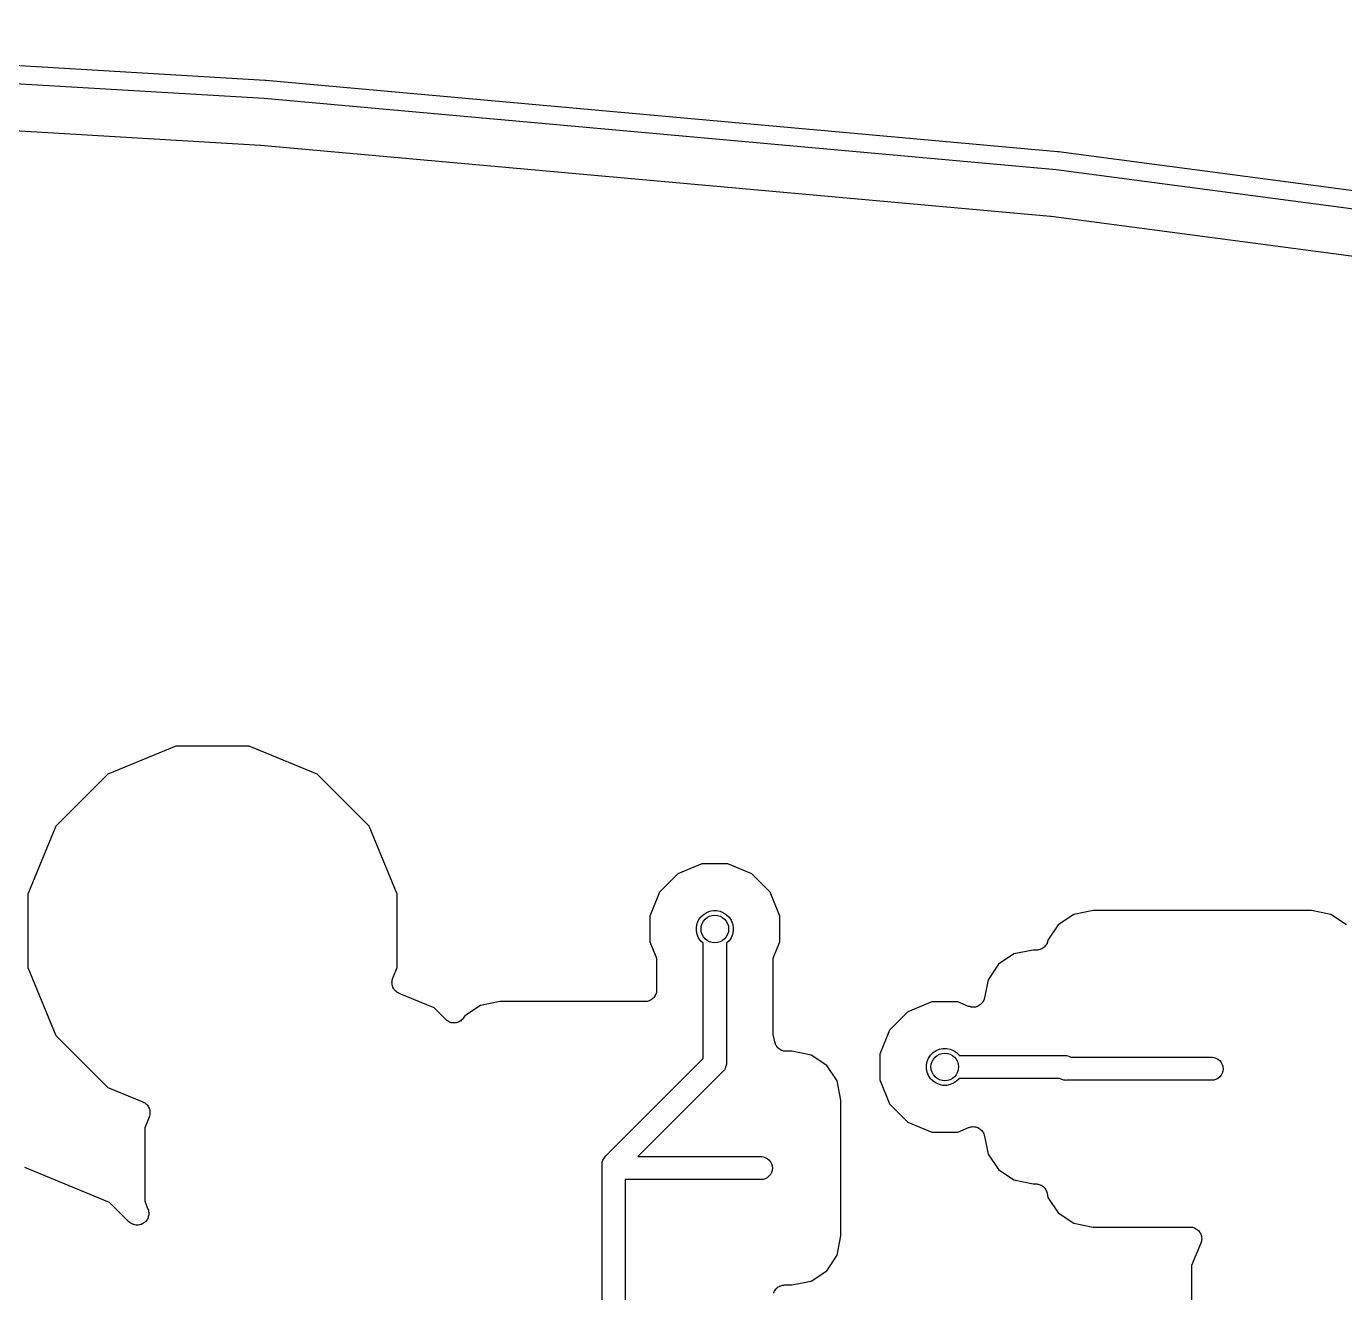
# Model space of a CAD drawing. Extents: x 0.4 to 11.3, y -7.9 to -0.4.
# Drawn here: x 7.764 to 8.329, y -2.018 to -1.476 of the extents above; entities that cross this region are included whole.
import ezdxf

# ---------------------------------------------------------------- set-up
doc = ezdxf.new("R2010")
doc.units = 0
doc.header["$MEASUREMENT"] = 0
doc.layers.add('BLACK', color=7, linetype='CONTINUOUS')

msp = doc.modelspace()

# ---------------------------------------------------------------- linework, layer by layer
at = {"layer": 'BLACK', "linetype": 'CONTINUOUS'}
for p, q in [((7.47752, -1.47582), (7.86654, -1.49884)), ((7.86615, -1.5067), (7.47696, -1.48367)), ((7.86654, -1.49884), (7.8666, -1.49884)), ((7.8666, -1.49884), (7.86673, -1.49885)), ((7.86673, -1.49885), (7.86687, -1.49886)), ((7.86687, -1.49886), (7.86693, -1.49887)), ((7.86693, -1.49887), (8.20579, -1.52936)), ((7.4761, -1.50366), (7.86459, -1.52664)), ((8.20511, -1.5372), (7.86615, -1.5067)), ((7.86459, -1.52664), (7.86466, -1.52665)), ((7.86466, -1.52665), (7.8647, -1.52666)), ((7.8647, -1.52666), (7.86474, -1.52666)), ((7.86474, -1.52666), (8.20279, -1.55708)), ((8.20579, -1.52936), (8.20587, -1.52936)), ((8.20587, -1.52936), (8.20597, -1.52938)), ((8.20597, -1.52938), (8.20609, -1.52939)), ((8.20609, -1.52939), (8.20617, -1.5294)), ((8.20617, -1.5294), (8.48572, -1.56637)), ((8.48462, -1.57417), (8.20511, -1.5372)), ((8.20279, -1.55708), (8.20286, -1.55708)), ((8.20286, -1.55708), (8.20293, -1.5571)), ((8.20293, -1.5571), (8.203, -1.5571)), ((8.203, -1.5571), (8.48116, -1.59389)), ((7.82837, -1.78394), (7.79931, -1.79597)), ((7.85982, -1.78394), (7.82837, -1.78394)), ((7.88888, -1.79597), (7.85982, -1.78394)), ((7.79931, -1.79597), (7.77707, -1.81821)), ((7.91111, -1.81821), (7.88888, -1.79597)), ((7.77707, -1.81821), (7.76504, -1.84727)), ((7.92315, -1.84727), (7.91111, -1.81821)), ((8.04327, -1.83857), (8.03542, -1.84642)), ((8.05351, -1.83433), (8.04327, -1.83857)), ((8.0646, -1.83433), (8.05351, -1.83433)), ((8.07484, -1.83857), (8.0646, -1.83433)), ((8.08269, -1.84642), (8.07484, -1.83857)), ((7.76504, -1.84727), (7.76504, -1.87872)), ((7.92315, -1.87872), (7.92315, -1.84727)), ((8.03542, -1.84642), (8.03118, -1.85666)), ((8.08693, -1.85666), (8.08269, -1.84642)), ((8.05294, -1.85719), (8.05404, -1.85609)), ((8.05404, -1.85609), (8.05533, -1.85523)), ((8.05533, -1.85523), (8.05676, -1.85463)), ((8.05676, -1.85463), (8.05828, -1.85433)), ((8.05828, -1.85433), (8.05983, -1.85433)), ((8.05983, -1.85433), (8.06135, -1.85463)), ((8.06135, -1.85463), (8.06278, -1.85523)), ((8.06278, -1.85523), (8.06407, -1.85609)), ((8.06407, -1.85609), (8.06517, -1.85719)), ((8.21267, -1.85596), (8.20605, -1.86038)), ((8.22096, -1.85431), (8.21267, -1.85596)), ((8.31447, -1.85431), (8.22096, -1.85431)), ((8.32276, -1.85596), (8.31447, -1.85431)), ((8.32938, -1.86038), (8.32276, -1.85596)), ((8.03118, -1.85666), (8.03118, -1.86775)), ((8.05118, -1.86143), (8.05148, -1.85991)), ((8.05118, -1.86298), (8.05118, -1.86143)), ((8.05148, -1.85991), (8.05208, -1.85847)), ((8.05208, -1.85847), (8.05294, -1.85719)), ((8.06517, -1.85719), (8.06603, -1.85847)), ((8.06603, -1.85847), (8.06663, -1.85991)), ((8.06663, -1.85991), (8.06693, -1.86143)), ((8.06693, -1.86143), (8.06693, -1.86298)), ((8.08693, -1.86775), (8.08693, -1.85666)), ((8.20605, -1.86038), (8.20163, -1.867)), ((8.05148, -1.8645), (8.05118, -1.86298)), ((8.05208, -1.86593), (8.05148, -1.8645)), ((8.05294, -1.86722), (8.05208, -1.86593)), ((8.05404, -1.86832), (8.05294, -1.86722)), ((8.06517, -1.86722), (8.06407, -1.86832)), ((8.06603, -1.86593), (8.06517, -1.86722)), ((8.06663, -1.8645), (8.06603, -1.86593)), ((8.06693, -1.86298), (8.06663, -1.8645)), ((8.20158, -1.86729), (8.20143, -1.86773)), ((8.20159, -1.86722), (8.20158, -1.86725)), ((8.20158, -1.86725), (8.20158, -1.86725)), ((8.20158, -1.86725), (8.20158, -1.86725)), ((8.20158, -1.86725), (8.20158, -1.86729)), ((8.20163, -1.867), (8.20159, -1.86722)), ((8.03118, -1.86775), (8.03375, -1.87396)), ((8.05413, -1.86839), (8.05404, -1.86832)), ((8.05413, -1.91765), (8.05413, -1.86839)), ((8.06407, -1.86832), (8.06398, -1.86839)), ((8.06398, -1.86839), (8.06398, -1.91944)), ((8.08436, -1.87396), (8.08693, -1.86775)), ((8.18708, -1.87289), (8.18046, -1.87731)), ((8.19537, -1.87124), (8.18708, -1.87289)), ((8.19669, -1.87124), (8.19537, -1.87124)), ((8.19715, -1.8712), (8.19669, -1.87124)), ((8.19762, -1.87115), (8.19715, -1.8712)), ((8.19764, -1.87115), (8.19762, -1.87115)), ((8.19766, -1.87115), (8.19764, -1.87115)), ((8.1981, -1.87101), (8.19766, -1.87115)), ((8.19855, -1.87088), (8.1981, -1.87101)), ((8.19857, -1.87087), (8.19855, -1.87088)), ((8.19859, -1.87087), (8.19857, -1.87087)), ((8.199, -1.87065), (8.19859, -1.87087)), ((8.19942, -1.87043), (8.199, -1.87065)), ((8.19944, -1.87042), (8.19942, -1.87043)), ((8.19945, -1.87041), (8.19944, -1.87042)), ((8.19981, -1.87011), (8.19945, -1.87041)), ((8.20018, -1.86982), (8.19981, -1.87011)), ((8.20019, -1.8698), (8.20018, -1.86982)), ((8.20021, -1.86979), (8.20019, -1.8698)), ((8.20051, -1.86943), (8.20021, -1.86979)), ((8.20081, -1.86907), (8.20051, -1.86943)), ((8.20082, -1.86905), (8.20081, -1.86907)), ((8.20083, -1.86904), (8.20082, -1.86905)), ((8.20105, -1.86863), (8.20083, -1.86904)), ((8.20128, -1.86822), (8.20105, -1.86863)), ((8.20129, -1.8682), (8.20128, -1.86822)), ((8.20143, -1.86773), (8.20129, -1.86818)), ((8.20129, -1.86818), (8.20129, -1.8682)), ((7.76504, -1.87872), (7.77707, -1.90777)), ((7.92127, -1.88327), (7.92315, -1.87872)), ((8.03375, -1.87396), (8.03376, -1.87397)), ((8.03376, -1.87397), (8.03376, -1.87397)), ((8.03376, -1.87397), (8.03376, -1.87397)), ((8.03376, -1.87397), (8.03378, -1.87402)), ((8.03378, -1.87402), (8.03391, -1.87447)), ((8.03391, -1.87447), (8.03404, -1.8749)), ((8.03404, -1.8749), (8.03404, -1.87493)), ((8.03404, -1.87493), (8.03405, -1.87496)), ((8.03405, -1.87496), (8.03409, -1.87542)), ((8.03409, -1.87542), (8.03413, -1.87587)), ((8.03413, -1.87587), (8.03413, -1.88829)), ((8.08398, -1.8758), (8.08403, -1.87535)), ((8.08398, -1.87586), (8.08398, -1.8758)), ((8.08398, -1.87587), (8.08398, -1.87586)), ((8.08398, -1.87586), (8.08398, -1.87586)), ((8.08398, -1.87586), (8.08398, -1.87586)), ((8.08398, -1.90637), (8.08398, -1.87587)), ((8.08403, -1.87535), (8.08407, -1.87489)), ((8.08407, -1.87489), (8.08408, -1.87486)), ((8.08408, -1.87486), (8.08409, -1.87483)), ((8.08409, -1.87483), (8.08422, -1.8744)), ((8.08422, -1.8744), (8.08436, -1.87396)), ((8.18046, -1.87731), (8.17604, -1.88393)), ((7.92093, -1.88467), (7.92098, -1.8842)), ((7.92098, -1.8842), (7.92099, -1.88418)), ((7.92099, -1.88417), (7.92113, -1.88372)), ((7.92099, -1.88418), (7.92099, -1.88417)), ((7.92113, -1.88372), (7.92127, -1.88327)), ((8.17604, -1.88393), (8.1745, -1.89167)), ((7.92088, -1.88517), (7.92089, -1.88515)), ((7.92093, -1.88564), (7.92088, -1.88517)), ((7.92089, -1.88514), (7.92093, -1.88467)), ((7.92089, -1.88515), (7.92089, -1.88514)), ((7.92097, -1.88611), (7.92093, -1.88564)), ((7.92098, -1.88612), (7.92097, -1.88611)), ((7.92098, -1.88614), (7.92098, -1.88612)), ((7.92111, -1.88659), (7.92098, -1.88614)), ((7.92125, -1.88704), (7.92111, -1.88659)), ((7.92125, -1.88706), (7.92125, -1.88704)), ((7.92126, -1.88708), (7.92125, -1.88706)), ((7.92148, -1.8875), (7.92126, -1.88708)), ((7.9217, -1.88791), (7.92148, -1.8875)), ((7.92171, -1.88792), (7.9217, -1.88791)), ((7.92172, -1.88794), (7.92171, -1.88792)), ((7.92202, -1.88831), (7.92172, -1.88794)), ((7.92231, -1.88867), (7.92202, -1.88831)), ((7.92232, -1.88868), (7.92231, -1.88867)), ((7.92233, -1.8887), (7.92232, -1.88868)), ((7.92269, -1.889), (7.92233, -1.8887)), ((7.92305, -1.8893), (7.92269, -1.889)), ((7.92307, -1.88931), (7.92305, -1.8893)), ((7.92308, -1.88932), (7.92307, -1.88931)), ((7.9235, -1.88954), (7.92308, -1.88932)), ((7.92391, -1.88977), (7.9235, -1.88954)), ((7.92394, -1.88978), (7.92391, -1.88977)), ((7.92394, -1.88979), (7.92394, -1.88978)), ((7.92397, -1.8898), (7.92394, -1.88979)), ((7.92394, -1.88979), (7.92394, -1.88979)), ((7.93888, -1.89597), (7.92397, -1.8898)), ((8.03388, -1.88978), (8.03374, -1.89023)), ((8.03402, -1.88933), (8.03388, -1.88978)), ((8.03403, -1.88931), (8.03402, -1.88933)), ((8.03408, -1.88883), (8.03403, -1.8893)), ((8.03403, -1.8893), (8.03403, -1.88931)), ((8.03413, -1.88836), (8.03408, -1.88883)), ((8.03413, -1.88829), (8.03413, -1.88832)), ((8.03413, -1.88832), (8.03413, -1.88832)), ((8.03413, -1.88832), (8.03413, -1.88833)), ((8.03413, -1.88833), (8.03413, -1.88836)), ((7.95873, -1.89494), (7.95212, -1.89936)), ((7.96703, -1.89329), (7.95873, -1.89494)), ((8.02913, -1.89329), (7.96703, -1.89329)), ((8.0296, -1.89324), (8.02913, -1.89329)), ((8.03007, -1.8932), (8.0296, -1.89324)), ((8.03009, -1.8932), (8.03007, -1.8932)), ((8.03011, -1.89319), (8.03009, -1.8932)), ((8.03056, -1.89306), (8.03011, -1.89319)), ((8.03101, -1.89293), (8.03056, -1.89306)), ((8.03102, -1.89292), (8.03101, -1.89293)), ((8.03104, -1.89291), (8.03102, -1.89292)), ((8.03145, -1.89269), (8.03104, -1.89291)), ((8.03187, -1.89247), (8.03145, -1.89269)), ((8.03189, -1.89246), (8.03187, -1.89247)), ((8.0319, -1.89245), (8.03189, -1.89246)), ((8.03227, -1.89216), (8.0319, -1.89245)), ((8.03263, -1.89186), (8.03227, -1.89216)), ((8.03264, -1.89185), (8.03263, -1.89186)), ((8.03266, -1.89184), (8.03264, -1.89185)), ((8.03296, -1.89147), (8.03266, -1.89184)), ((8.03326, -1.89111), (8.03296, -1.89147)), ((8.03327, -1.8911), (8.03326, -1.89111)), ((8.03328, -1.89109), (8.03327, -1.8911)), ((8.0335, -1.89067), (8.03328, -1.89109)), ((8.03373, -1.89026), (8.0335, -1.89067)), ((8.03374, -1.89023), (8.03373, -1.89024)), ((8.03373, -1.89024), (8.03373, -1.89026)), ((8.15194, -1.89339), (8.14169, -1.89763)), ((8.16302, -1.89339), (8.15194, -1.89339)), ((8.16768, -1.89532), (8.16302, -1.89339)), ((8.16814, -1.89545), (8.16768, -1.89532)), ((8.16859, -1.89559), (8.16814, -1.89545)), ((8.1686, -1.8956), (8.16859, -1.89559)), ((8.16862, -1.8956), (8.1686, -1.8956)), ((8.16909, -1.89565), (8.16862, -1.8956)), ((8.16956, -1.8957), (8.16909, -1.89565)), ((8.16957, -1.8957), (8.16956, -1.8957)), ((8.16959, -1.8957), (8.16957, -1.8957)), ((8.17006, -1.89565), (8.16959, -1.8957)), ((8.17053, -1.89561), (8.17006, -1.89565)), ((8.17055, -1.8956), (8.17053, -1.89561)), ((8.17056, -1.8956), (8.17055, -1.8956)), ((8.17101, -1.89547), (8.17056, -1.8956)), ((8.17147, -1.89533), (8.17101, -1.89547)), ((8.17148, -1.89533), (8.17147, -1.89533)), ((8.1715, -1.89532), (8.17148, -1.89533)), ((8.17191, -1.8951), (8.1715, -1.89532)), ((8.17233, -1.89488), (8.17191, -1.8951)), ((8.17234, -1.89487), (8.17233, -1.89488)), ((8.17236, -1.89487), (8.17234, -1.89487)), ((8.17273, -1.89457), (8.17236, -1.89487)), ((8.17309, -1.89427), (8.17273, -1.89457)), ((8.1731, -1.89426), (8.17309, -1.89427)), ((8.17312, -1.89425), (8.1731, -1.89426)), ((8.17342, -1.89388), (8.17312, -1.89425)), ((8.17372, -1.89353), (8.17342, -1.89388)), ((8.17373, -1.89351), (8.17372, -1.89353)), ((8.17374, -1.8935), (8.17373, -1.89351)), ((8.17397, -1.89308), (8.17374, -1.8935)), ((8.17419, -1.89267), (8.17397, -1.89308)), ((8.1742, -1.89266), (8.17419, -1.89267)), ((8.17434, -1.89219), (8.1742, -1.89264)), ((8.1742, -1.89264), (8.1742, -1.89266)), ((8.17449, -1.89174), (8.17434, -1.89219)), ((8.1745, -1.89167), (8.17449, -1.89171)), ((8.17449, -1.89171), (8.17449, -1.89171)), ((8.17449, -1.89171), (8.17449, -1.89171)), ((8.17449, -1.89171), (8.17449, -1.89174)), ((7.94386, -1.90096), (7.93888, -1.89597)), ((7.94423, -1.90126), (7.94386, -1.90096)), ((7.94459, -1.90156), (7.94423, -1.90126)), ((7.95052, -1.9013), (7.95015, -1.9016)), ((7.95089, -1.901), (7.95052, -1.9013)), ((7.9509, -1.90099), (7.95089, -1.901)), ((7.95091, -1.90098), (7.9509, -1.90099)), ((7.95121, -1.90062), (7.95091, -1.90098)), ((7.95152, -1.90026), (7.95121, -1.90062)), ((7.95153, -1.90023), (7.95152, -1.90026)), ((7.95155, -1.9002), (7.95153, -1.90023)), ((7.95153, -1.90023), (7.95153, -1.90023)), ((7.95153, -1.90023), (7.95153, -1.90023)), ((7.95212, -1.89936), (7.95155, -1.9002)), ((8.14169, -1.89763), (8.13385, -1.90547)), ((7.9446, -1.90157), (7.94459, -1.90156)), ((7.94462, -1.90158), (7.9446, -1.90157)), ((7.94503, -1.9018), (7.94462, -1.90158)), ((7.94545, -1.90203), (7.94503, -1.9018)), ((7.94546, -1.90203), (7.94545, -1.90203)), ((7.94548, -1.90204), (7.94546, -1.90203)), ((7.94593, -1.90218), (7.94548, -1.90204)), ((7.94638, -1.90232), (7.94593, -1.90218)), ((7.94639, -1.90232), (7.94638, -1.90232)), ((7.94641, -1.90232), (7.94639, -1.90232)), ((7.94688, -1.90237), (7.94641, -1.90232)), ((7.94735, -1.90242), (7.94688, -1.90237)), ((7.94736, -1.90242), (7.94735, -1.90242)), ((7.94738, -1.90242), (7.94736, -1.90242)), ((7.94785, -1.90238), (7.94738, -1.90242)), ((7.94832, -1.90234), (7.94785, -1.90238)), ((7.94834, -1.90233), (7.94832, -1.90234)), ((7.94835, -1.90233), (7.94834, -1.90233)), ((7.9488, -1.9022), (7.94835, -1.90233)), ((7.94926, -1.90206), (7.9488, -1.9022)), ((7.94927, -1.90206), (7.94926, -1.90206)), ((7.94929, -1.90205), (7.94927, -1.90206)), ((7.94971, -1.90183), (7.94929, -1.90205)), ((7.95012, -1.90161), (7.94971, -1.90183)), ((7.95014, -1.9016), (7.95012, -1.90161)), ((7.95015, -1.9016), (7.95014, -1.9016)), ((8.08402, -1.90682), (8.08398, -1.90637)), ((8.08406, -1.90728), (8.08402, -1.90682)), ((8.13385, -1.90547), (8.12961, -1.91572)), ((7.77707, -1.90777), (7.79931, -1.93001)), ((8.08407, -1.90734), (8.08406, -1.90728)), ((8.08471, -1.91053), (8.08407, -1.90734)), ((8.08484, -1.91098), (8.08471, -1.91053)), ((8.08497, -1.91142), (8.08484, -1.91098)), ((8.08498, -1.91144), (8.08497, -1.91142)), ((8.08499, -1.91146), (8.08498, -1.91144)), ((8.08521, -1.91187), (8.08499, -1.91146)), ((8.08543, -1.91229), (8.08521, -1.91187)), ((8.08544, -1.9123), (8.08543, -1.91229)), ((8.08545, -1.91232), (8.08544, -1.9123)), ((8.08574, -1.91268), (8.08545, -1.91232)), ((8.08604, -1.91305), (8.08574, -1.91268)), ((8.01244, -1.95934), (8.05413, -1.91765)), ((8.08605, -1.91306), (8.08604, -1.91305)), ((8.08606, -1.91308), (8.08605, -1.91306)), ((8.08643, -1.91338), (8.08606, -1.91308)), ((8.08678, -1.91368), (8.08643, -1.91338)), ((8.0868, -1.91368), (8.08678, -1.91368)), ((8.08682, -1.9137), (8.0868, -1.91368)), ((8.08723, -1.91392), (8.08682, -1.9137)), ((8.08764, -1.91415), (8.08723, -1.91392)), ((8.08766, -1.91415), (8.08764, -1.91415)), ((8.08768, -1.91416), (8.08766, -1.91415)), ((8.08812, -1.9143), (8.08768, -1.91416)), ((8.08857, -1.91444), (8.08812, -1.9143)), ((8.08859, -1.91444), (8.08857, -1.91444)), ((8.08861, -1.91445), (8.08859, -1.91444)), ((8.08908, -1.9145), (8.08861, -1.91445)), ((8.08954, -1.91455), (8.08908, -1.9145)), ((8.08958, -1.91455), (8.08954, -1.91455)), ((8.08961, -1.91455), (8.08958, -1.91455)), ((8.08958, -1.91455), (8.08958, -1.91455)), ((8.08958, -1.91455), (8.08958, -1.91455)), ((8.09203, -1.91455), (8.08961, -1.91455)), ((8.10032, -1.9162), (8.09203, -1.91455)), ((8.10694, -1.92062), (8.10032, -1.9162)), ((8.12961, -1.91572), (8.12961, -1.9268)), ((8.14991, -1.91896), (8.1505, -1.91753)), ((8.1505, -1.91753), (8.15136, -1.91624)), ((8.15136, -1.91624), (8.15246, -1.91514)), ((8.15246, -1.91514), (8.15375, -1.91428)), ((8.15375, -1.91428), (8.15518, -1.91369)), ((8.15518, -1.91369), (8.1567, -1.91339)), ((8.1567, -1.91339), (8.15826, -1.91339)), ((8.15826, -1.91339), (8.15978, -1.91369)), ((8.15978, -1.91369), (8.16121, -1.91428)), ((8.16121, -1.91428), (8.1625, -1.91514)), ((8.1625, -1.91514), (8.1636, -1.91624)), ((8.1636, -1.91624), (8.16366, -1.91634)), ((8.16366, -1.91634), (8.20842, -1.91634)), ((8.20842, -1.91634), (8.20866, -1.91631)), ((8.20866, -1.91631), (8.2089, -1.91634)), ((8.2089, -1.91634), (8.2089, -1.91634)), ((8.2089, -1.91634), (8.20963, -1.91641)), ((8.20963, -1.91641), (8.21055, -1.91669)), ((8.21055, -1.91669), (8.21137, -1.91713)), ((8.21137, -1.91713), (8.2719, -1.91713)), ((8.2719, -1.91713), (8.27262, -1.9172)), ((8.27262, -1.9172), (8.27355, -1.91748)), ((8.27355, -1.91748), (8.2744, -1.91794)), ((8.2744, -1.91794), (8.27515, -1.91855)), ((8.06236, -1.92334), (8.02605, -1.95965)), ((8.06255, -1.92318), (8.06236, -1.92334)), ((8.06279, -1.92289), (8.06255, -1.92318)), ((8.06317, -1.92243), (8.06279, -1.92289)), ((8.06362, -1.92158), (8.06317, -1.92243)), ((8.06368, -1.92139), (8.06362, -1.92158)), ((8.06391, -1.92065), (8.06368, -1.92139)), ((8.06398, -1.91993), (8.06391, -1.92065)), ((8.06398, -1.91944), (8.064, -1.91969)), ((8.064, -1.91969), (8.06398, -1.91993)), ((8.06398, -1.91993), (8.06398, -1.91993)), ((8.11136, -1.92724), (8.10694, -1.92062)), ((8.14961, -1.92048), (8.14991, -1.91896)), ((8.14961, -1.92204), (8.14961, -1.92048)), ((8.14991, -1.92356), (8.14961, -1.92204)), ((8.1505, -1.92499), (8.14991, -1.92356)), ((8.27515, -1.91855), (8.27577, -1.9193)), ((8.27577, -1.9193), (8.27622, -1.92015)), ((8.27622, -1.92394), (8.27577, -1.92479)), ((8.27622, -1.92015), (8.2765, -1.92108)), ((8.2765, -1.92301), (8.27622, -1.92394)), ((8.2765, -1.92108), (8.2766, -1.92205)), ((8.2766, -1.92205), (8.2765, -1.92301)), ((8.11301, -1.93553), (8.11136, -1.92724)), ((8.12961, -1.9268), (8.13385, -1.93705)), ((8.15136, -1.92628), (8.1505, -1.92499)), ((8.15246, -1.92738), (8.15136, -1.92628)), ((8.15375, -1.92824), (8.15246, -1.92738)), ((8.15518, -1.92883), (8.15375, -1.92824)), ((8.1567, -1.92913), (8.15518, -1.92883)), ((8.15826, -1.92913), (8.1567, -1.92913)), ((8.15978, -1.92883), (8.15826, -1.92913)), ((8.16121, -1.92824), (8.15978, -1.92883)), ((8.1625, -1.92738), (8.16121, -1.92824)), ((8.1636, -1.92628), (8.1625, -1.92738)), ((8.16366, -1.92618), (8.1636, -1.92628)), ((8.20674, -1.92618), (8.16366, -1.92618)), ((8.20756, -1.92662), (8.20674, -1.92618)), ((8.20848, -1.9269), (8.20756, -1.92662)), ((8.20921, -1.92697), (8.20848, -1.9269)), ((8.20945, -1.92699), (8.20921, -1.92697)), ((8.20921, -1.92697), (8.20921, -1.92697)), ((8.20969, -1.92697), (8.20945, -1.92699)), ((8.2719, -1.92697), (8.20969, -1.92697)), ((8.27262, -1.9269), (8.2719, -1.92697)), ((8.27355, -1.92662), (8.27262, -1.9269)), ((8.2744, -1.92616), (8.27355, -1.92662)), ((8.27515, -1.92554), (8.2744, -1.92616)), ((8.27577, -1.92479), (8.27515, -1.92554)), ((7.79931, -1.93001), (7.81422, -1.93619)), ((7.81422, -1.93619), (7.81425, -1.9362)), ((7.81425, -1.9362), (7.81425, -1.9362)), ((7.81425, -1.9362), (7.81425, -1.9362)), ((7.81425, -1.9362), (7.81428, -1.93621)), ((7.81428, -1.93621), (7.81469, -1.93644)), ((7.81469, -1.93644), (7.81511, -1.93666)), ((7.81511, -1.93666), (7.81512, -1.93668)), ((7.81512, -1.93668), (7.81514, -1.93668)), ((7.81514, -1.93668), (7.81549, -1.93699)), ((7.81549, -1.93699), (7.81586, -1.93729)), ((7.81586, -1.93729), (7.81587, -1.9373)), ((7.81587, -1.9373), (7.81588, -1.93731)), ((7.81588, -1.93731), (7.81617, -1.93768)), ((7.81617, -1.93768), (7.81647, -1.93805)), ((7.81647, -1.93805), (7.81648, -1.93806)), ((7.81648, -1.93806), (7.81649, -1.93807)), ((7.81649, -1.93807), (7.81671, -1.93849)), ((7.81671, -1.93849), (7.81693, -1.93891)), ((7.81693, -1.93891), (7.81694, -1.93892)), ((7.81694, -1.93892), (7.81694, -1.93894)), ((7.81694, -1.93894), (7.81708, -1.93939)), ((7.81708, -1.93939), (7.81721, -1.93984)), ((7.81721, -1.93984), (7.81721, -1.93986)), ((7.81721, -1.93986), (7.81722, -1.93988)), ((7.81722, -1.93988), (7.81726, -1.94034)), ((7.8173, -1.94085), (7.81725, -1.94132)), ((7.81726, -1.94034), (7.8173, -1.94081)), ((7.8173, -1.94081), (7.8173, -1.94083)), ((7.8173, -1.94083), (7.8173, -1.94085)), ((8.11301, -1.9936), (8.11301, -1.93553)), ((8.13385, -1.93705), (8.14169, -1.94489)), ((7.81692, -1.94272), (7.81504, -1.94727)), ((7.81706, -1.94227), (7.81692, -1.94272)), ((7.8172, -1.94182), (7.81706, -1.94227)), ((7.81721, -1.94178), (7.8172, -1.9418)), ((7.8172, -1.9418), (7.8172, -1.94182)), ((7.81725, -1.94132), (7.81721, -1.94178)), ((8.14169, -1.94489), (8.15194, -1.94913)), ((7.81504, -1.94727), (7.81504, -1.97872)), ((8.15194, -1.94913), (8.16302, -1.94913)), ((8.16302, -1.94913), (8.16768, -1.9472)), ((8.16768, -1.9472), (8.16772, -1.94719)), ((8.16772, -1.94719), (8.16775, -1.94718)), ((8.16772, -1.94719), (8.16772, -1.94719)), ((8.16772, -1.94719), (8.16772, -1.94719)), ((8.16775, -1.94718), (8.16821, -1.94705)), ((8.16821, -1.94705), (8.16866, -1.94691)), ((8.16866, -1.94691), (8.16867, -1.94691)), ((8.16867, -1.94691), (8.16869, -1.94691)), ((8.16869, -1.94691), (8.16916, -1.94687)), ((8.16916, -1.94687), (8.16963, -1.94682)), ((8.16963, -1.94682), (8.16964, -1.94682)), ((8.16964, -1.94682), (8.16966, -1.94682)), ((8.16966, -1.94682), (8.17013, -1.94688)), ((8.17013, -1.94688), (8.1706, -1.94692)), ((8.1706, -1.94692), (8.17061, -1.94693)), ((8.17061, -1.94693), (8.17063, -1.94693)), ((8.17063, -1.94693), (8.17108, -1.94707)), ((8.17108, -1.94707), (8.17153, -1.94721)), ((8.17153, -1.94721), (8.17155, -1.94722)), ((8.17155, -1.94722), (8.17156, -1.94722)), ((8.17156, -1.94722), (8.17198, -1.94745)), ((8.17198, -1.94745), (8.17239, -1.94768)), ((8.17239, -1.94768), (8.1724, -1.94769)), ((8.1724, -1.94769), (8.17242, -1.94769)), ((8.17242, -1.94769), (8.17278, -1.948)), ((8.17278, -1.948), (8.17314, -1.9483)), ((8.17314, -1.9483), (8.17315, -1.94831)), ((8.17315, -1.94831), (8.17316, -1.94832)), ((8.17316, -1.94832), (8.17346, -1.94868)), ((8.17346, -1.94868), (8.17376, -1.94905)), ((8.17376, -1.94905), (8.17377, -1.94907)), ((8.17377, -1.94907), (8.17378, -1.94908)), ((8.17378, -1.94908), (8.174, -1.9495)), ((8.174, -1.9495), (8.17422, -1.94991)), ((8.17422, -1.94991), (8.17422, -1.94993)), ((8.17422, -1.94993), (8.17423, -1.94994)), ((8.17423, -1.94994), (8.17437, -1.9504)), ((8.17437, -1.9504), (8.1745, -1.95085)), ((8.1745, -1.95085), (8.17604, -1.95859)), ((8.0108, -1.96299), (8.01083, -1.96275)), ((8.01083, -1.96323), (8.0108, -1.96299)), ((8.01083, -1.96275), (8.0109, -1.96203)), ((8.01083, -1.96275), (8.01083, -1.96275)), ((8.01083, -2.1082), (8.01083, -1.96323)), ((8.0109, -1.96203), (8.01118, -1.9611)), ((8.01118, -1.9611), (8.01164, -1.96024)), ((8.01164, -1.96024), (8.01225, -1.9595)), ((8.01225, -1.9595), (8.01244, -1.95934)), ((8.02605, -1.95965), (8.07898, -1.95965)), ((8.07898, -1.95965), (8.0797, -1.95972)), ((8.0797, -1.95972), (8.08063, -1.96)), ((8.08063, -1.96), (8.08149, -1.96046)), ((8.08149, -1.96046), (8.08224, -1.96107)), ((8.08224, -1.96107), (8.08285, -1.96182)), ((8.08285, -1.96182), (8.08331, -1.96267)), ((8.08331, -1.96267), (8.08359, -1.9636)), ((8.17604, -1.95859), (8.18046, -1.96521)), ((7.80003, -1.97928), (7.76374, -1.96425)), ((8.08063, -1.96914), (8.0797, -1.96942)), ((8.08149, -1.96868), (8.08063, -1.96914)), ((8.08224, -1.96806), (8.08149, -1.96868)), ((8.08285, -1.96731), (8.08224, -1.96806)), ((8.08331, -1.96646), (8.08285, -1.96731)), ((8.08359, -1.96553), (8.08331, -1.96646)), ((8.08359, -1.9636), (8.08369, -1.96457)), ((8.08369, -1.96457), (8.08359, -1.96553)), ((8.18046, -1.96521), (8.18708, -1.96963)), ((8.07898, -1.96949), (8.02067, -1.96949)), ((8.02067, -1.96949), (8.02067, -2.11)), ((8.0797, -1.96942), (8.07898, -1.96949)), ((8.18708, -1.96963), (8.19537, -1.97128)), ((8.19537, -1.97128), (8.19637, -1.97128)), ((8.19637, -1.97128), (8.1964, -1.97128)), ((8.1964, -1.97128), (8.1964, -1.97128)), ((8.1964, -1.97128), (8.1964, -1.97128)), ((8.1964, -1.97128), (8.19644, -1.97128)), ((8.19644, -1.97128), (8.19691, -1.97133)), ((8.19691, -1.97133), (8.19737, -1.97138)), ((8.19737, -1.97138), (8.19739, -1.97138)), ((8.19739, -1.97138), (8.19741, -1.97139)), ((8.19741, -1.97139), (8.19786, -1.97153)), ((8.19786, -1.97153), (8.19831, -1.97167)), ((8.19831, -1.97167), (8.19832, -1.97168)), ((8.19832, -1.97168), (8.19834, -1.97168)), ((8.19834, -1.97168), (8.19875, -1.97191)), ((8.19875, -1.97191), (8.19916, -1.97213)), ((8.19916, -1.97213), (8.19918, -1.97214)), ((8.19918, -1.97214), (8.1992, -1.97215)), ((8.1992, -1.97215), (8.19955, -1.97245)), ((8.19955, -1.97245), (8.19992, -1.97275)), ((8.19992, -1.97275), (8.19993, -1.97277)), ((8.19993, -1.97277), (8.19994, -1.97278)), ((8.19994, -1.97278), (8.20024, -1.97314)), ((8.20024, -1.97314), (8.20053, -1.97351)), ((8.20053, -1.97351), (8.20054, -1.97352)), ((8.20054, -1.97352), (8.20056, -1.97354)), ((8.20056, -1.97354), (8.20077, -1.97395)), ((8.20077, -1.97395), (8.20099, -1.97437)), ((8.20099, -1.97437), (8.201, -1.97439)), ((8.201, -1.97439), (8.20101, -1.9744)), ((8.20101, -1.9744), (8.20114, -1.97485)), ((7.80828, -1.98754), (7.80003, -1.97928)), ((7.81504, -1.97872), (7.81644, -1.98209)), ((8.20114, -1.97485), (8.20128, -1.9753)), ((8.20128, -1.9753), (8.20163, -1.9771)), ((8.20163, -1.9771), (8.20605, -1.98371)), ((7.81642, -1.98597), (7.81618, -1.98639)), ((7.81657, -1.98549), (7.81642, -1.98596)), ((7.81642, -1.98596), (7.81642, -1.98596)), ((7.81642, -1.98596), (7.81642, -1.98597)), ((7.81644, -1.98209), (7.81646, -1.98215)), ((7.81646, -1.98215), (7.81646, -1.98215)), ((7.81646, -1.98215), (7.81646, -1.98215)), ((7.81646, -1.98215), (7.81646, -1.98216)), ((7.81646, -1.98216), (7.8166, -1.98262)), ((7.81671, -1.98504), (7.81657, -1.98549)), ((7.8166, -1.98262), (7.81673, -1.98308)), ((7.81677, -1.98453), (7.81671, -1.98503)), ((7.81671, -1.98503), (7.81671, -1.98503)), ((7.81671, -1.98503), (7.81671, -1.98504)), ((7.81673, -1.98308), (7.81673, -1.98309)), ((7.81673, -1.98309), (7.81673, -1.98309)), ((7.81673, -1.98309), (7.81677, -1.98357)), ((7.81677, -1.98357), (7.81682, -1.98406)), ((7.81682, -1.98407), (7.81677, -1.98453)), ((7.81682, -1.98406), (7.81682, -1.98406)), ((7.81682, -1.98406), (7.81682, -1.98407)), ((8.20605, -1.98371), (8.21267, -1.98813)), ((7.80866, -1.98785), (7.80828, -1.98754)), ((7.80903, -1.98815), (7.80866, -1.98785)), ((7.80903, -1.98816), (7.80903, -1.98815)), ((7.80904, -1.98816), (7.80903, -1.98816)), ((7.80946, -1.98839), (7.80904, -1.98816)), ((7.80989, -1.98862), (7.80946, -1.98839)), ((7.8099, -1.98862), (7.80989, -1.98862)), ((7.80989, -1.98862), (7.80989, -1.98862)), ((7.81037, -1.98877), (7.8099, -1.98862)), ((7.81082, -1.9889), (7.81037, -1.98877)), ((7.81083, -1.98891), (7.81082, -1.9889)), ((7.81082, -1.9889), (7.81082, -1.9889)), ((7.81132, -1.98896), (7.81083, -1.98891)), ((7.81179, -1.989), (7.81132, -1.98896)), ((7.8118, -1.989), (7.81179, -1.989)), ((7.81227, -1.98896), (7.8118, -1.989)), ((7.8118, -1.989), (7.8118, -1.989)), ((7.81276, -1.98891), (7.81227, -1.98896)), ((7.81277, -1.98891), (7.81276, -1.98891)), ((7.81323, -1.98877), (7.81277, -1.98891)), ((7.81277, -1.98891), (7.81277, -1.98891)), ((7.8137, -1.98864), (7.81323, -1.98877)), ((7.81371, -1.98863), (7.8137, -1.98863)), ((7.8137, -1.98863), (7.8137, -1.98864)), ((7.81415, -1.9884), (7.81371, -1.98863)), ((7.81456, -1.98818), (7.81415, -1.9884)), ((7.81457, -1.98818), (7.81456, -1.98818)), ((7.81497, -1.98786), (7.81457, -1.98818)), ((7.81457, -1.98818), (7.81457, -1.98818)), ((7.81532, -1.98757), (7.81497, -1.98786)), ((7.81533, -1.98756), (7.81532, -1.98757)), ((7.81532, -1.98757), (7.81532, -1.98757)), ((7.81565, -1.98718), (7.81533, -1.98756)), ((7.81595, -1.98682), (7.81565, -1.98718)), ((7.81618, -1.98639), (7.81595, -1.98681)), ((7.81595, -1.98681), (7.81595, -1.98682)), ((7.81595, -1.98682), (7.81595, -1.98682)), ((8.21267, -1.98813), (8.22096, -1.98978)), ((8.22096, -1.98978), (8.26244, -1.98978)), ((8.26244, -1.98978), (8.26248, -1.98978)), ((8.26248, -1.98978), (8.26248, -1.98978)), ((8.26248, -1.98978), (8.26248, -1.98978)), ((8.26248, -1.98978), (8.26251, -1.98978)), ((8.26251, -1.98978), (8.26299, -1.98984)), ((8.26299, -1.98984), (8.26345, -1.98989)), ((8.26345, -1.98989), (8.26347, -1.98989)), ((8.26347, -1.98989), (8.26348, -1.98989)), ((8.26348, -1.98989), (8.26394, -1.99004)), ((8.26394, -1.99004), (8.26438, -1.99018)), ((8.26438, -1.99018), (8.2644, -1.99018)), ((8.2644, -1.99018), (8.26441, -1.99019)), ((8.26441, -1.99019), (8.26483, -1.99042)), ((8.26483, -1.99042), (8.26524, -1.99064)), ((8.26524, -1.99064), (8.26525, -1.99065)), ((8.26525, -1.99065), (8.26526, -1.99066)), ((8.26526, -1.99066), (8.26563, -1.99096)), ((8.26563, -1.99096), (8.26599, -1.99126)), ((8.26599, -1.99126), (8.266, -1.99127)), ((8.266, -1.99127), (8.26601, -1.99128)), ((8.26601, -1.99128), (8.26631, -1.99166)), ((8.26631, -1.99166), (8.26661, -1.99202)), ((8.11136, -2.0019), (8.11301, -1.9936)), ((8.26706, -1.99669), (8.26307, -2.00632)), ((8.26661, -1.99202), (8.26661, -1.99203)), ((8.26661, -1.99203), (8.26662, -1.99204)), ((8.26662, -1.99204), (8.26684, -1.99247)), ((8.26684, -1.99247), (8.26707, -1.99288)), ((8.2672, -1.99624), (8.26706, -1.99669)), ((8.26707, -1.99288), (8.26707, -1.9929)), ((8.26707, -1.9929), (8.26708, -1.99291)), ((8.26708, -1.99291), (8.26721, -1.99336)), ((8.26734, -1.99579), (8.2672, -1.99624)), ((8.26721, -1.99336), (8.26735, -1.99382)), ((8.26739, -1.99529), (8.26734, -1.99576)), ((8.26734, -1.99576), (8.26734, -1.99577)), ((8.26734, -1.99577), (8.26734, -1.99579)), ((8.26735, -1.99382), (8.26735, -1.99383)), ((8.26735, -1.99383), (8.26735, -1.99384)), ((8.26735, -1.99384), (8.26739, -1.99432)), ((8.26739, -1.99432), (8.26744, -1.99479)), ((8.26744, -1.99482), (8.26739, -1.99529)), ((8.26744, -1.99479), (8.26744, -1.9948)), ((8.26744, -1.9948), (8.26744, -1.99482)), ((8.10694, -2.00851), (8.11136, -2.0019)), ((8.10032, -2.01293), (8.10694, -2.00851)), ((8.26307, -2.00632), (8.26307, -2.03777)), ((8.09203, -2.01458), (8.10032, -2.01293)), ((8.08424, -2.01809), (8.08437, -2.01765)), ((8.08437, -2.01765), (8.08438, -2.01763)), ((8.08438, -2.01763), (8.08439, -2.01761)), ((8.08439, -2.01761), (8.08462, -2.0172)), ((8.08462, -2.0172), (8.08484, -2.01679)), ((8.08484, -2.01679), (8.08485, -2.01677)), ((8.08485, -2.01677), (8.08486, -2.01676)), ((8.08486, -2.01676), (8.08516, -2.0164)), ((8.08516, -2.0164), (8.08546, -2.01604)), ((8.08546, -2.01604), (8.08547, -2.01602)), ((8.08547, -2.01602), (8.08549, -2.01601)), ((8.08549, -2.01601), (8.08585, -2.01571)), ((8.08585, -2.01571), (8.08622, -2.01542)), ((8.08622, -2.01542), (8.08623, -2.01541)), ((8.08623, -2.01541), (8.08625, -2.0154)), ((8.08625, -2.0154), (8.08667, -2.01518)), ((8.08667, -2.01518), (8.08708, -2.01496)), ((8.08708, -2.01496), (8.0871, -2.01496)), ((8.0871, -2.01496), (8.08711, -2.01495)), ((8.08711, -2.01495), (8.08757, -2.01481)), ((8.08757, -2.01481), (8.08801, -2.01468)), ((8.08801, -2.01468), (8.08803, -2.01468)), ((8.08803, -2.01468), (8.08805, -2.01467)), ((8.08805, -2.01467), (8.08852, -2.01463)), ((8.08852, -2.01463), (8.08898, -2.01458)), ((8.08898, -2.01458), (8.09203, -2.01458))]:
    msp.add_line(p, q, dxfattribs=at)
at = {"layer": 'BLACK'}
for centre in [(8.05906, -1.8622), (8.15748, -1.92126)]:
    msp.add_circle(centre, 0.00591, dxfattribs=at)

doc.saveas('drawing.dxf')
